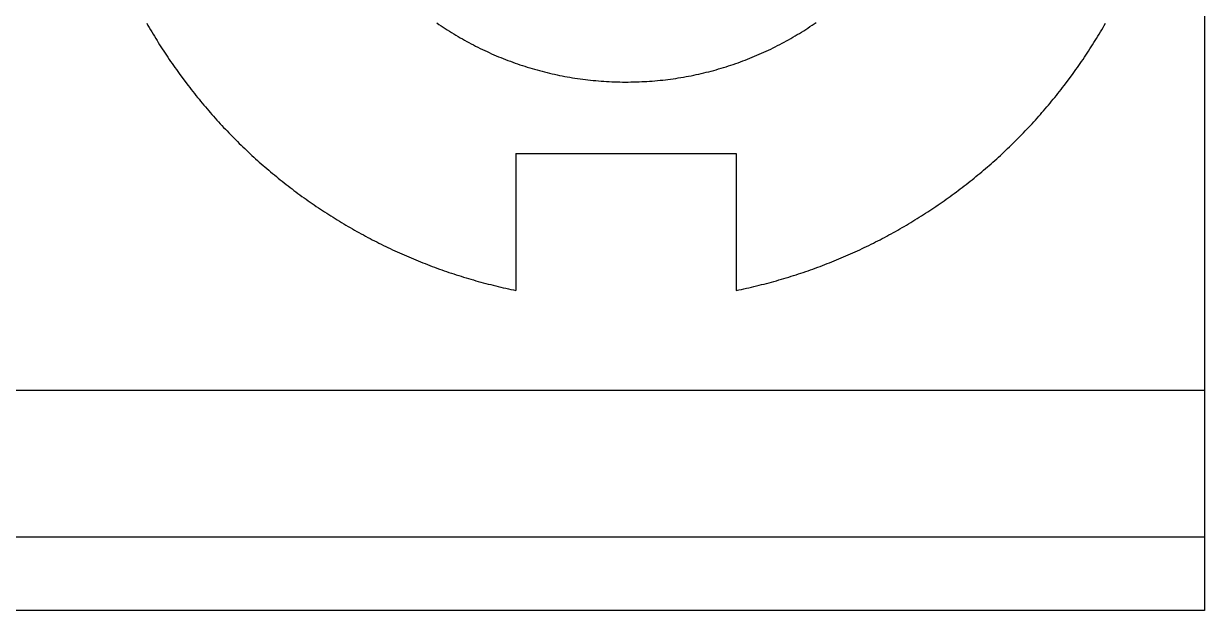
# Model space of a CAD drawing. Extents: x 0 to 279, y 0 to 212.
# Drawn here: x 99.52 to 132.31, y 0 to 16.3 of the extents above; entities that cross this region are included whole.
import ezdxf

# ---------------------------------------------------------------- set-up
doc = ezdxf.new("R2010")
doc.units = 0
doc.layers.add('LAYER_1', color=18, linetype='CONTINUOUS')

msp = doc.modelspace()

# ---------------------------------------------------------------- linework, layer by layer
at = {"layer": 'LAYER_1'}
for points in [[(132.308, 16.565), (132.308, 16.035), (132.308, 15.771), (132.308, 15.508), (132.308, 15.246), (132.308, 14.986), (132.308, 14.726), (132.308, 14.468), (132.308, 14.21), (132.308, 13.954), (132.308, 13.699), (132.308, 13.445), (132.308, 13.193), (132.308, 12.942), (132.308, 12.692), (132.308, 12.444), (132.308, 12.197), (132.308, 11.951), (132.308, 11.707), (132.308, 11.465), (132.308, 11.224), (132.308, 10.985), (132.308, 10.747), (132.308, 10.511), (132.308, 10.277), (132.308, 10.044), (132.308, 9.813), (132.308, 9.584), (132.308, 9.357), (132.308, 9.132), (132.308, 8.908), (132.308, 8.687), (132.308, 8.467), (132.308, 8.25), (132.308, 8.034), (132.308, 7.821), (132.308, 7.61), (132.308, 7.4), (132.308, 7.193), (132.308, 6.988), (132.308, 6.786), (132.308, 6.585), (132.308, 6.387), (132.308, 6.192), (132.308, 5.998), (132.308, 5.808), (132.308, 5.619), (132.308, 5.433), (132.308, 5.25), (132.308, 5.069), (132.308, 4.89), (132.308, 4.714), (132.308, 4.541), (132.308, 4.371), (132.308, 4.203), (132.308, 4.038), (132.308, 3.876), (132.308, 3.716), (132.308, 3.56), (132.308, 3.406), (132.308, 3.255), (132.308, 3.108), (132.308, 2.963), (132.308, 2.821), (132.308, 2.682), (132.308, 2.546), (132.308, 2.414), (132.308, 2.284), (132.308, 2.158), (132.308, 2.035), (132.308, 1.915), (132.308, 1.799), (132.308, 1.686), (132.308, 1.576), (132.308, 1.469), (132.308, 1.366), (132.308, 1.267), (132.308, 1.171), (132.308, 1.078), (132.308, 0.989), (132.308, 0.904), (132.308, 0.822), (132.308, 0.744), (132.308, 0.67), (132.308, 0.599), (132.308, 0.532), (132.308, 0.5), (132.308, 0.469), (132.308, 0.439), (132.308, 0.409), (132.308, 0.381), (132.308, 0.354), (132.308, 0.328), (132.308, 0.302), (132.308, 0.278), (132.308, 0.255), (132.308, 0.232), (132.308, 0.211), (132.308, 0.191), (132.308, 0.171), (132.308, 0.153), (132.308, 0.136), (132.308, 0.12), (132.308, 0.104), (132.308, 0.09), (132.308, 0.077), (132.308, 0.065), (132.308, 0.053), (132.308, 0.043), (132.308, 0.034), (132.308, 0.026), (132.308, 0.019), (132.308, 0.013), (132.308, 0.009), (132.308, 0.005), (132.308, 0.002), (132.308, 0.001), (132.308, 0)], [(102.938, 16.305), (102.973, 16.245), (103.008, 16.185), (103.043, 16.125), (103.078, 16.065), (103.114, 16.005), (103.15, 15.946), (103.186, 15.886), (103.223, 15.827), (103.259, 15.768), (103.296, 15.71), (103.334, 15.651), (103.371, 15.593), (103.409, 15.534), (103.447, 15.476), (103.485, 15.419), (103.524, 15.361), (103.563, 15.303), (103.602, 15.246), (103.641, 15.189), (103.681, 15.132), (103.721, 15.075), (103.761, 15.019), (103.801, 14.962), (103.841, 14.906), (103.882, 14.85), (103.923, 14.795), (103.965, 14.739), (104.006, 14.684), (104.048, 14.628), (104.09, 14.573), (104.132, 14.519), (104.175, 14.464), (104.217, 14.41), (104.26, 14.356), (104.304, 14.302), (104.347, 14.248), (104.391, 14.194), (104.435, 14.141), (104.479, 14.088), (104.523, 14.035), (104.568, 13.982), (104.613, 13.929), (104.658, 13.877), (104.703, 13.825), (104.749, 13.773), (104.795, 13.721), (104.841, 13.67), (104.887, 13.618), (104.934, 13.567), (104.98, 13.516), (105.027, 13.466), (105.074, 13.415), (105.122, 13.365), (105.169, 13.315), (105.217, 13.265), (105.265, 13.215), (105.314, 13.166), (105.362, 13.117), (105.411, 13.068), (105.46, 13.019), (105.509, 12.971), (105.558, 12.922), (105.608, 12.874), (105.658, 12.826), (105.708, 12.779), (105.758, 12.731), (105.809, 12.684), (105.859, 12.637), (105.91, 12.59), (105.961, 12.544), (106.013, 12.498), (106.064, 12.452), (106.116, 12.406), (106.168, 12.36), (106.22, 12.315), (106.272, 12.27), (106.325, 12.225), (106.378, 12.18), (106.431, 12.136), (106.484, 12.092), (106.537, 12.048), (106.591, 12.004), (106.645, 11.961), (106.699, 11.917), (106.753, 11.874), (106.807, 11.832), (106.862, 11.789), (106.917, 11.747), (106.972, 11.705), (107.027, 11.663), (107.082, 11.622), (107.138, 11.58), (107.193, 11.539), (107.249, 11.498), (107.306, 11.458), (107.362, 11.418), (107.418, 11.377), (107.475, 11.338), (107.532, 11.298), (107.589, 11.259), (107.646, 11.22), (107.704, 11.181), (107.762, 11.142), (107.819, 11.104), (107.877, 11.066), (107.936, 11.028), (107.994, 10.991), (108.053, 10.953), (108.111, 10.916), (108.17, 10.88), (108.23, 10.843), (108.289, 10.807), (108.348, 10.771), (108.408, 10.735), (108.468, 10.7), (108.528, 10.665), (108.588, 10.63), (108.648, 10.595), (108.709, 10.561), (108.77, 10.526), (108.831, 10.493), (108.892, 10.459), (108.953, 10.426), (109.014, 10.393), (109.076, 10.36), (109.138, 10.327), (109.199, 10.295), (109.262, 10.263), (109.324, 10.231), (109.386, 10.2), (109.449, 10.169), (109.511, 10.138), (109.574, 10.107), (109.637, 10.077), (109.701, 10.047), (109.764, 10.017), (109.828, 9.988), (109.891, 9.958), (109.955, 9.929), (110.019, 9.901), (110.083, 9.872), (110.148, 9.844), (110.212, 9.817), (110.277, 9.789), (110.342, 9.762), (110.406, 9.735), (110.472, 9.708), (110.537, 9.682), (110.602, 9.656), (110.668, 9.63), (110.733, 9.604), (110.799, 9.579), (110.865, 9.554), (110.931, 9.53), (110.998, 9.505), (111.064, 9.481), (111.131, 9.458), (111.198, 9.434), (111.264, 9.411), (111.331, 9.388), (111.399, 9.366), (111.466, 9.343), (111.533, 9.321), (111.601, 9.3), (111.669, 9.278), (111.736, 9.257), (111.804, 9.237), (111.872, 9.216), (111.941, 9.196), (112.009, 9.176), (112.078, 9.157), (112.146, 9.137), (112.215, 9.118), (112.284, 9.1), (112.353, 9.081), (112.422, 9.063), (112.492, 9.046), (112.561, 9.028), (112.631, 9.011), (112.7, 8.995), (112.77, 8.978), (112.84, 8.962), (112.91, 8.946), (112.98, 8.931), (113.051, 8.916), (113.121, 8.901), (113.192, 8.886)], [(110.996, 16.314), (111.053, 16.274), (111.111, 16.235), (111.169, 16.197), (111.227, 16.159), (111.285, 16.121), (111.344, 16.084), (111.403, 16.047), (111.463, 16.011), (111.522, 15.975), (111.582, 15.939), (111.642, 15.904), (111.703, 15.87), (111.764, 15.835), (111.825, 15.802), (111.886, 15.768), (111.948, 15.736), (112.01, 15.703), (112.072, 15.671), (112.134, 15.64), (112.197, 15.609), (112.26, 15.578), (112.323, 15.548), (112.387, 15.519), (112.451, 15.49), (112.515, 15.461), (112.579, 15.433), (112.644, 15.405), (112.708, 15.378), (112.773, 15.351), (112.839, 15.325), (112.904, 15.299), (112.97, 15.274), (113.036, 15.249), (113.102, 15.224), (113.169, 15.201), (113.236, 15.177), (113.303, 15.154), (113.37, 15.132), (113.437, 15.11), (113.505, 15.089), (113.573, 15.068), (113.641, 15.048), (113.709, 15.028), (113.778, 15.009), (113.846, 14.99), (113.915, 14.972), (113.985, 14.954), (114.054, 14.937), (114.124, 14.92), (114.193, 14.904), (114.263, 14.888), (114.334, 14.873), (114.404, 14.859), (114.475, 14.844), (114.545, 14.831), (114.616, 14.818), (114.687, 14.806), (114.759, 14.794), (114.83, 14.782), (114.902, 14.772), (114.974, 14.761), (115.046, 14.752), (115.118, 14.743), (115.191, 14.734), (115.263, 14.726), (115.336, 14.719), (115.409, 14.712), (115.482, 14.705), (115.555, 14.7), (115.628, 14.694), (115.702, 14.69), (115.776, 14.686), (115.85, 14.682), (115.924, 14.679), (115.998, 14.677), (116.072, 14.675), (116.146, 14.674), (116.221, 14.674), (116.24, 14.674), (116.249, 14.674), (116.251, 14.674), (116.252, 14.674), (116.255, 14.674), (116.273, 14.674), (116.311, 14.674), (116.385, 14.675), (116.46, 14.676), (116.534, 14.678), (116.608, 14.681), (116.682, 14.684), (116.756, 14.687), (116.829, 14.692), (116.903, 14.696), (116.976, 14.702), (117.049, 14.708), (117.122, 14.714), (117.195, 14.721), (117.268, 14.729), (117.34, 14.737), (117.413, 14.746), (117.485, 14.756), (117.557, 14.765), (117.628, 14.776), (117.7, 14.787), (117.772, 14.798), (117.843, 14.811), (117.914, 14.823), (117.985, 14.836), (118.055, 14.85), (118.126, 14.864), (118.196, 14.879), (118.266, 14.894), (118.336, 14.91), (118.406, 14.927), (118.475, 14.944), (118.545, 14.961), (118.614, 14.979), (118.683, 14.997), (118.751, 15.016), (118.82, 15.036), (118.888, 15.056), (118.956, 15.076), (119.024, 15.097), (119.091, 15.119), (119.159, 15.141), (119.226, 15.164), (119.293, 15.187), (119.359, 15.21), (119.426, 15.234), (119.492, 15.259), (119.558, 15.284), (119.624, 15.309), (119.689, 15.335), (119.754, 15.362), (119.819, 15.389), (119.884, 15.416), (119.948, 15.444), (120.013, 15.472), (120.077, 15.501), (120.14, 15.53), (120.204, 15.56), (120.267, 15.59), (120.33, 15.621), (120.392, 15.652), (120.455, 15.684), (120.517, 15.716), (120.579, 15.749), (120.64, 15.782), (120.701, 15.815), (120.762, 15.849), (120.823, 15.883), (120.883, 15.918), (120.943, 15.953), (121.003, 15.989), (121.063, 16.025), (121.122, 16.062), (121.181, 16.099), (121.24, 16.136), (121.298, 16.174), (121.356, 16.212), (121.414, 16.251), (121.471, 16.29), (121.528, 16.329)], [(119.31, 8.886), (119.381, 8.901), (119.451, 8.916), (119.521, 8.931), (119.592, 8.946), (119.662, 8.962), (119.732, 8.978), (119.801, 8.995), (119.871, 9.011), (119.941, 9.028), (120.01, 9.046), (120.079, 9.063), (120.149, 9.081), (120.218, 9.1), (120.287, 9.118), (120.355, 9.137), (120.424, 9.157), (120.493, 9.176), (120.561, 9.196), (120.629, 9.216), (120.697, 9.237), (120.765, 9.257), (120.833, 9.278), (120.901, 9.3), (120.968, 9.321), (121.036, 9.343), (121.103, 9.366), (121.17, 9.388), (121.237, 9.411), (121.304, 9.434), (121.371, 9.458), (121.437, 9.481), (121.504, 9.505), (121.57, 9.53), (121.636, 9.554), (121.702, 9.579), (121.768, 9.604), (121.834, 9.63), (121.899, 9.656), (121.965, 9.682), (122.03, 9.708), (122.095, 9.735), (122.16, 9.762), (122.225, 9.789), (122.29, 9.817), (122.354, 9.844), (122.418, 9.872), (122.483, 9.901), (122.547, 9.929), (122.61, 9.958), (122.674, 9.988), (122.738, 10.017), (122.801, 10.047), (122.864, 10.077), (122.927, 10.107), (122.99, 10.138), (123.053, 10.169), (123.116, 10.2), (123.178, 10.231), (123.24, 10.263), (123.302, 10.295), (123.364, 10.327), (123.426, 10.36), (123.487, 10.393), (123.549, 10.426), (123.61, 10.459), (123.671, 10.493), (123.732, 10.526), (123.793, 10.561), (123.853, 10.595), (123.914, 10.63), (123.974, 10.665), (124.034, 10.7), (124.094, 10.735), (124.153, 10.771), (124.213, 10.807), (124.272, 10.843), (124.331, 10.88), (124.39, 10.916), (124.449, 10.953), (124.508, 10.991), (124.566, 11.028), (124.624, 11.066), (124.682, 11.104), (124.74, 11.142), (124.798, 11.181), (124.855, 11.22), (124.913, 11.259), (124.97, 11.298), (125.027, 11.338), (125.083, 11.377), (125.14, 11.418), (125.196, 11.458), (125.252, 11.498), (125.308, 11.539), (125.364, 11.58), (125.42, 11.622), (125.475, 11.663), (125.53, 11.705), (125.585, 11.747), (125.64, 11.789), (125.695, 11.832), (125.749, 11.874), (125.803, 11.917), (125.857, 11.961), (125.911, 12.004), (125.965, 12.048), (126.018, 12.092), (126.071, 12.136), (126.124, 12.18), (126.177, 12.225), (126.229, 12.27), (126.282, 12.315), (126.334, 12.36), (126.386, 12.406), (126.438, 12.452), (126.489, 12.498), (126.541, 12.544), (126.592, 12.59), (126.643, 12.637), (126.693, 12.684), (126.744, 12.731), (126.794, 12.779), (126.844, 12.826), (126.894, 12.874), (126.943, 12.922), (126.993, 12.971), (127.042, 13.019), (127.091, 13.068), (127.14, 13.117), (127.188, 13.166), (127.236, 13.215), (127.285, 13.265), (127.332, 13.315), (127.38, 13.365), (127.427, 13.415), (127.475, 13.466), (127.522, 13.516), (127.568, 13.567), (127.615, 13.618), (127.661, 13.67), (127.707, 13.721), (127.753, 13.773), (127.798, 13.825), (127.844, 13.877), (127.889, 13.929), (127.934, 13.982), (127.978, 14.035), (128.023, 14.088), (128.067, 14.141), (128.111, 14.194), (128.155, 14.248), (128.198, 14.302), (128.241, 14.356), (128.284, 14.41), (128.327, 14.464), (128.37, 14.519), (128.412, 14.573), (128.454, 14.628), (128.496, 14.684), (128.537, 14.739), (128.579, 14.795), (128.62, 14.85), (128.66, 14.906), (128.701, 14.962), (128.741, 15.019), (128.781, 15.075), (128.821, 15.132), (128.861, 15.189), (128.9, 15.246), (128.939, 15.303), (128.978, 15.361), (129.016, 15.419), (129.055, 15.476), (129.093, 15.534), (129.131, 15.593), (129.168, 15.651), (129.205, 15.71), (129.242, 15.768), (129.279, 15.827), (129.316, 15.886), (129.352, 15.946), (129.388, 16.005), (129.424, 16.065), (129.459, 16.125), (129.494, 16.185), (129.529, 16.245), (129.564, 16.305)], [(113.192, 12.691), (113.192, 12.691), (113.192, 12.691), (113.192, 12.691), (113.193, 12.691), (113.193, 12.691), (113.194, 12.691), (113.195, 12.691), (113.196, 12.691), (113.197, 12.691), (113.198, 12.691), (113.2, 12.691), (113.201, 12.691), (113.203, 12.691), (113.205, 12.691), (113.207, 12.691), (113.209, 12.691), (113.211, 12.691), (113.214, 12.691), (113.216, 12.691), (113.219, 12.691), (113.222, 12.691), (113.224, 12.691), (113.227, 12.691), (113.231, 12.691), (113.234, 12.691), (113.237, 12.691), (113.241, 12.691), (113.244, 12.691), (113.248, 12.691), (113.252, 12.691), (113.256, 12.691), (113.26, 12.691), (113.269, 12.691), (113.278, 12.691), (113.288, 12.691), (113.298, 12.691), (113.308, 12.691), (113.319, 12.691), (113.331, 12.691), (113.343, 12.691), (113.355, 12.691), (113.368, 12.691), (113.381, 12.691), (113.395, 12.691), (113.409, 12.691), (113.424, 12.691), (113.439, 12.691), (113.454, 12.691), (113.47, 12.691), (113.487, 12.691), (113.503, 12.691), (113.52, 12.691), (113.538, 12.691), (113.556, 12.691), (113.574, 12.691), (113.593, 12.691), (113.612, 12.691), (113.632, 12.691), (113.651, 12.691), (113.672, 12.691), (113.692, 12.691), (113.713, 12.691), (113.734, 12.691), (113.756, 12.691), (113.778, 12.691), (113.801, 12.691), (113.823, 12.691), (113.846, 12.691), (113.87, 12.691), (113.893, 12.691), (113.917, 12.691), (113.942, 12.691), (113.966, 12.691), (113.991, 12.691), (114.017, 12.691), (114.042, 12.691), (114.068, 12.691), (114.094, 12.691), (114.121, 12.691), (114.148, 12.691), (114.175, 12.691), (114.202, 12.691), (114.229, 12.691), (114.257, 12.691), (114.285, 12.691), (114.314, 12.691), (114.342, 12.691), (114.371, 12.691), (114.4, 12.691), (114.43, 12.691), (114.459, 12.691), (114.489, 12.691), (114.519, 12.691), (114.549, 12.691), (114.58, 12.691), (114.611, 12.691), (114.642, 12.691), (114.673, 12.691), (114.704, 12.691), (114.735, 12.691), (114.767, 12.691), (114.799, 12.691), (114.831, 12.691), (114.863, 12.691), (114.896, 12.691), (114.928, 12.691), (114.961, 12.691), (114.994, 12.691), (115.027, 12.691), (115.061, 12.691), (115.094, 12.691), (115.127, 12.691), (115.161, 12.691), (115.195, 12.691), (115.229, 12.691), (115.263, 12.691), (115.331, 12.691), (115.4, 12.691), (115.47, 12.691), (115.54, 12.691), (115.61, 12.691), (115.68, 12.691), (115.751, 12.691), (115.822, 12.691), (115.893, 12.691), (115.964, 12.691), (116.107, 12.691), (116.251, 12.691), (116.394, 12.691), (116.537, 12.691), (116.609, 12.691), (116.68, 12.691), (116.751, 12.691), (116.821, 12.691), (116.892, 12.691), (116.962, 12.691), (117.032, 12.691), (117.101, 12.691), (117.17, 12.691), (117.239, 12.691), (117.273, 12.691), (117.307, 12.691), (117.34, 12.691), (117.374, 12.691), (117.408, 12.691), (117.441, 12.691), (117.474, 12.691), (117.507, 12.691), (117.54, 12.691), (117.573, 12.691), (117.606, 12.691), (117.638, 12.691), (117.67, 12.691), (117.703, 12.691), (117.734, 12.691), (117.766, 12.691), (117.798, 12.691), (117.829, 12.691), (117.86, 12.691), (117.891, 12.691), (117.922, 12.691), (117.952, 12.691), (117.982, 12.691), (118.013, 12.691), (118.042, 12.691), (118.072, 12.691), (118.101, 12.691), (118.13, 12.691), (118.159, 12.691), (118.188, 12.691), (118.216, 12.691), (118.244, 12.691), (118.272, 12.691), (118.3, 12.691), (118.327, 12.691), (118.354, 12.691), (118.381, 12.691), (118.407, 12.691), (118.433, 12.691), (118.459, 12.691), (118.485, 12.691), (118.51, 12.691), (118.535, 12.691), (118.56, 12.691), (118.584, 12.691), (118.608, 12.691), (118.632, 12.691), (118.655, 12.691), (118.678, 12.691), (118.701, 12.691), (118.723, 12.691), (118.745, 12.691), (118.767, 12.691), (118.788, 12.691), (118.809, 12.691), (118.83, 12.691), (118.85, 12.691), (118.87, 12.691), (118.89, 12.691), (118.909, 12.691), (118.927, 12.691), (118.946, 12.691), (118.964, 12.691), (118.981, 12.691), (118.998, 12.691), (119.015, 12.691), (119.031, 12.691), (119.047, 12.691), (119.063, 12.691), (119.078, 12.691), (119.092, 12.691), (119.107, 12.691), (119.12, 12.691), (119.134, 12.691), (119.146, 12.691), (119.159, 12.691), (119.171, 12.691), (119.182, 12.691), (119.193, 12.691), (119.204, 12.691), (119.214, 12.691), (119.224, 12.691), (119.233, 12.691), (119.241, 12.691), (119.246, 12.691), (119.25, 12.691), (119.253, 12.691), (119.257, 12.691), (119.261, 12.691), (119.264, 12.691), (119.268, 12.691), (119.271, 12.691), (119.274, 12.691), (119.277, 12.691), (119.28, 12.691), (119.283, 12.691), (119.285, 12.691), (119.288, 12.691), (119.29, 12.691), (119.293, 12.691), (119.295, 12.691), (119.297, 12.691), (119.298, 12.691), (119.3, 12.691), (119.302, 12.691), (119.303, 12.691), (119.304, 12.691), (119.306, 12.691), (119.307, 12.691), (119.308, 12.691), (119.308, 12.691), (119.309, 12.691), (119.309, 12.691), (119.31, 12.691), (119.31, 12.691), (119.31, 12.691), (119.31, 12.691), (119.31, 12.69), (119.31, 12.69), (119.31, 12.69), (119.31, 12.69), (119.31, 12.689), (119.31, 12.688), (119.31, 12.688), (119.31, 12.687), (119.31, 12.686), (119.31, 12.685), (119.31, 12.684), (119.31, 12.683), (119.31, 12.682), (119.31, 12.681), (119.31, 12.68), (119.31, 12.678), (119.31, 12.677), (119.31, 12.675), (119.31, 12.674), (119.31, 12.672), (119.31, 12.67), (119.31, 12.668), (119.31, 12.666), (119.31, 12.664), (119.31, 12.662), (119.31, 12.66), (119.31, 12.658), (119.31, 12.655), (119.31, 12.653), (119.31, 12.65), (119.31, 12.648), (119.31, 12.642), (119.31, 12.637), (119.31, 12.631), (119.31, 12.625), (119.31, 12.618), (119.31, 12.611), (119.31, 12.604), (119.31, 12.597), (119.31, 12.589), (119.31, 12.581), (119.31, 12.573), (119.31, 12.564), (119.31, 12.555), (119.31, 12.546), (119.31, 12.537), (119.31, 12.527), (119.31, 12.517), (119.31, 12.507), (119.31, 12.497), (119.31, 12.486), (119.31, 12.475), (119.31, 12.464), (119.31, 12.453), (119.31, 12.441), (119.31, 12.429), (119.31, 12.417), (119.31, 12.405), (119.31, 12.392), (119.31, 12.379), (119.31, 12.366), (119.31, 12.353), (119.31, 12.34), (119.31, 12.326), (119.31, 12.312), (119.31, 12.298), (119.31, 12.283), (119.31, 12.269), (119.31, 12.254), (119.31, 12.239), (119.31, 12.224), (119.31, 12.209), (119.31, 12.193), (119.31, 12.178), (119.31, 12.162), (119.31, 12.146), (119.31, 12.129), (119.31, 12.113), (119.31, 12.096), (119.31, 12.079), (119.31, 12.062), (119.31, 12.045), (119.31, 12.028), (119.31, 12.01), (119.31, 11.993), (119.31, 11.975), (119.31, 11.957), (119.31, 11.939), (119.31, 11.921), (119.31, 11.902), (119.31, 11.884), (119.31, 11.865), (119.31, 11.846), (119.31, 11.827), (119.31, 11.808), (119.31, 11.789), (119.31, 11.77), (119.31, 11.75), (119.31, 11.731), (119.31, 11.711), (119.31, 11.691), (119.31, 11.671), (119.31, 11.651), (119.31, 11.631), (119.31, 11.611), (119.31, 11.59), (119.31, 11.57), (119.31, 11.549), (119.31, 11.528), (119.31, 11.508), (119.31, 11.487), (119.31, 11.466), (119.31, 11.445), (119.31, 11.424), (119.31, 11.403), (119.31, 11.36), (119.31, 11.317), (119.31, 11.274), (119.31, 11.231), (119.31, 11.187), (119.31, 11.143), (119.31, 11.099), (119.31, 11.055), (119.31, 11.011), (119.31, 10.966), (119.31, 10.878), (119.31, 10.788), (119.31, 10.699), (119.31, 10.61), (119.31, 10.566), (119.31, 10.522), (119.31, 10.478), (119.31, 10.434), (119.31, 10.39), (119.31, 10.346), (119.31, 10.303), (119.31, 10.26), (119.31, 10.217), (119.31, 10.174), (119.31, 10.153), (119.31, 10.132), (119.31, 10.111), (119.31, 10.09), (119.31, 10.069), (119.31, 10.048), (119.31, 10.028), (119.31, 10.007), (119.31, 9.987), (119.31, 9.966), (119.31, 9.946), (119.31, 9.926), (119.31, 9.906), (119.31, 9.886), (119.31, 9.866), (119.31, 9.846), (119.31, 9.827), (119.31, 9.807), (119.31, 9.788), (119.31, 9.769), (119.31, 9.749), (119.31, 9.731), (119.31, 9.712), (119.31, 9.693), (119.31, 9.674), (119.31, 9.656), (119.31, 9.638), (119.31, 9.62), (119.31, 9.602), (119.31, 9.584), (119.31, 9.566), (119.31, 9.549), (119.31, 9.532), (119.31, 9.514), (119.31, 9.497), (119.31, 9.481), (119.31, 9.464), (119.31, 9.448), (119.31, 9.431), (119.31, 9.415), (119.31, 9.399), (119.31, 9.384), (119.31, 9.368), (119.31, 9.353), (119.31, 9.338), (119.31, 9.323), (119.31, 9.308), (119.31, 9.293), (119.31, 9.279), (119.31, 9.265), (119.31, 9.251), (119.31, 9.237), (119.31, 9.224), (119.31, 9.211), (119.31, 9.198), (119.31, 9.185), (119.31, 9.172), (119.31, 9.16), (119.31, 9.148), (119.31, 9.136), (119.31, 9.124), (119.31, 9.113), (119.31, 9.102), (119.31, 9.091), (119.31, 9.08), (119.31, 9.07), (119.31, 9.06), (119.31, 9.05), (119.31, 9.04), (119.31, 9.031), (119.31, 9.022), (119.31, 9.013), (119.31, 9.004), (119.31, 8.996), (119.31, 8.988), (119.31, 8.98), (119.31, 8.973), (119.31, 8.966), (119.31, 8.959), (119.31, 8.952), (119.31, 8.946), (119.31, 8.94), (119.31, 8.934), (119.31, 8.929), (119.31, 8.926), (119.31, 8.924), (119.31, 8.921), (119.31, 8.919), (119.31, 8.917), (119.31, 8.915), (119.31, 8.913), (119.31, 8.91), (119.31, 8.909), (119.31, 8.907), (119.31, 8.905), (119.31, 8.903), (119.31, 8.902), (119.31, 8.9), (119.31, 8.899), (119.31, 8.897), (119.31, 8.896), (119.31, 8.895), (119.31, 8.893), (119.31, 8.892), (119.31, 8.891), (119.31, 8.89), (119.31, 8.89), (119.31, 8.889), (119.31, 8.888), (119.31, 8.888), (119.31, 8.887), (119.31, 8.887), (119.31, 8.887), (119.31, 8.886), (119.31, 8.886), (119.31, 8.886)], [(113.192, 12.691), (113.192, 12.691), (113.192, 12.69), (113.192, 12.69), (113.192, 12.69), (113.192, 12.69), (113.192, 12.689), (113.192, 12.688), (113.192, 12.688), (113.192, 12.687), (113.192, 12.686), (113.192, 12.685), (113.192, 12.684), (113.192, 12.683), (113.192, 12.682), (113.192, 12.681), (113.192, 12.68), (113.192, 12.678), (113.192, 12.677), (113.192, 12.675), (113.192, 12.674), (113.192, 12.672), (113.192, 12.67), (113.192, 12.668), (113.192, 12.666), (113.192, 12.664), (113.192, 12.662), (113.192, 12.66), (113.192, 12.658), (113.192, 12.655), (113.192, 12.653), (113.192, 12.65), (113.192, 12.648), (113.192, 12.642), (113.192, 12.637), (113.192, 12.631), (113.192, 12.625), (113.192, 12.618), (113.192, 12.611), (113.192, 12.604), (113.192, 12.597), (113.192, 12.589), (113.192, 12.581), (113.192, 12.573), (113.192, 12.564), (113.192, 12.555), (113.192, 12.546), (113.192, 12.537), (113.192, 12.527), (113.192, 12.517), (113.192, 12.507), (113.192, 12.497), (113.192, 12.486), (113.192, 12.475), (113.192, 12.464), (113.192, 12.453), (113.192, 12.441), (113.192, 12.429), (113.192, 12.417), (113.192, 12.405), (113.192, 12.392), (113.192, 12.379), (113.192, 12.366), (113.192, 12.353), (113.192, 12.34), (113.192, 12.326), (113.192, 12.312), (113.192, 12.298), (113.192, 12.283), (113.192, 12.269), (113.192, 12.254), (113.192, 12.239), (113.192, 12.224), (113.192, 12.209), (113.192, 12.193), (113.192, 12.178), (113.192, 12.162), (113.192, 12.146), (113.192, 12.129), (113.192, 12.113), (113.192, 12.096), (113.192, 12.079), (113.192, 12.062), (113.192, 12.045), (113.192, 12.028), (113.192, 12.01), (113.192, 11.993), (113.192, 11.975), (113.192, 11.957), (113.192, 11.939), (113.192, 11.921), (113.192, 11.902), (113.192, 11.884), (113.192, 11.865), (113.192, 11.846), (113.192, 11.827), (113.192, 11.808), (113.192, 11.789), (113.192, 11.77), (113.192, 11.75), (113.192, 11.731), (113.192, 11.711), (113.192, 11.691), (113.192, 11.671), (113.192, 11.651), (113.192, 11.631), (113.192, 11.611), (113.192, 11.59), (113.192, 11.57), (113.192, 11.549), (113.192, 11.528), (113.192, 11.508), (113.192, 11.487), (113.192, 11.466), (113.192, 11.445), (113.192, 11.424), (113.192, 11.403), (113.192, 11.36), (113.192, 11.317), (113.192, 11.274), (113.192, 11.231), (113.192, 11.187), (113.192, 11.143), (113.192, 11.099), (113.192, 11.055), (113.192, 11.011), (113.192, 10.966), (113.192, 10.878), (113.192, 10.788), (113.192, 10.699), (113.192, 10.61), (113.192, 10.566), (113.192, 10.522), (113.192, 10.478), (113.192, 10.434), (113.192, 10.39), (113.192, 10.346), (113.192, 10.303), (113.192, 10.26), (113.192, 10.217), (113.192, 10.174), (113.192, 10.153), (113.192, 10.132), (113.192, 10.111), (113.192, 10.09), (113.192, 10.069), (113.192, 10.048), (113.192, 10.028), (113.192, 10.007), (113.192, 9.987), (113.192, 9.966), (113.192, 9.946), (113.192, 9.926), (113.192, 9.906), (113.192, 9.886), (113.192, 9.866), (113.192, 9.846), (113.192, 9.827), (113.192, 9.807), (113.192, 9.788), (113.192, 9.769), (113.192, 9.749), (113.192, 9.731), (113.192, 9.712), (113.192, 9.693), (113.192, 9.674), (113.192, 9.656), (113.192, 9.638), (113.192, 9.62), (113.192, 9.602), (113.192, 9.584), (113.192, 9.566), (113.192, 9.549), (113.192, 9.532), (113.192, 9.514), (113.192, 9.497), (113.192, 9.481), (113.192, 9.464), (113.192, 9.448), (113.192, 9.431), (113.192, 9.415), (113.192, 9.399), (113.192, 9.384), (113.192, 9.368), (113.192, 9.353), (113.192, 9.338), (113.192, 9.323), (113.192, 9.308), (113.192, 9.293), (113.192, 9.279), (113.192, 9.265), (113.192, 9.251), (113.192, 9.237), (113.192, 9.224), (113.192, 9.211), (113.192, 9.198), (113.192, 9.185), (113.192, 9.172), (113.192, 9.16), (113.192, 9.148), (113.192, 9.136), (113.192, 9.124), (113.192, 9.113), (113.192, 9.102), (113.192, 9.091), (113.192, 9.08), (113.192, 9.07), (113.192, 9.06), (113.192, 9.05), (113.192, 9.04), (113.192, 9.031), (113.192, 9.022), (113.192, 9.013), (113.192, 9.004), (113.192, 8.996), (113.192, 8.988), (113.192, 8.98), (113.192, 8.973), (113.192, 8.966), (113.192, 8.959), (113.192, 8.952), (113.192, 8.946), (113.192, 8.94), (113.192, 8.934), (113.192, 8.929), (113.192, 8.926), (113.192, 8.924), (113.192, 8.921), (113.192, 8.919), (113.192, 8.917), (113.192, 8.915), (113.192, 8.913), (113.192, 8.91), (113.192, 8.909), (113.192, 8.907), (113.192, 8.905), (113.192, 8.903), (113.192, 8.902), (113.192, 8.9), (113.192, 8.899), (113.192, 8.897), (113.192, 8.896), (113.192, 8.895), (113.192, 8.893), (113.192, 8.892), (113.192, 8.891), (113.192, 8.89), (113.192, 8.89), (113.192, 8.889), (113.192, 8.888), (113.192, 8.888), (113.192, 8.887), (113.192, 8.887), (113.192, 8.887), (113.192, 8.886), (113.192, 8.886), (113.192, 8.886)], [(98.921, 6.118), (99.603, 6.118), (100.28, 6.118), (100.953, 6.118), (101.621, 6.118), (102.285, 6.118), (102.945, 6.118), (103.599, 6.118), (104.249, 6.118), (104.894, 6.118), (105.534, 6.118), (106.168, 6.118), (106.798, 6.118), (107.422, 6.118), (108.041, 6.118), (108.654, 6.118), (109.262, 6.118), (109.864, 6.118), (110.46, 6.118), (111.051, 6.118), (111.635, 6.118), (112.213, 6.118), (112.786, 6.118), (113.352, 6.118), (113.911, 6.118), (114.465, 6.118), (115.011, 6.118), (115.551, 6.118), (116.085, 6.118), (116.611, 6.118), (117.131, 6.118), (117.643, 6.118), (118.149, 6.118), (118.647, 6.118), (119.138, 6.118), (119.622, 6.118), (120.098, 6.118), (120.567, 6.118), (121.028, 6.118), (121.481, 6.118), (121.926, 6.118), (122.364, 6.118), (122.793, 6.118), (123.214, 6.118), (123.627, 6.118), (124.032, 6.118), (124.428, 6.118), (124.816, 6.118), (125.195, 6.118), (125.565, 6.118), (125.927, 6.118), (126.279, 6.118), (126.623, 6.118), (126.958, 6.118), (127.283, 6.118), (127.599, 6.118), (127.906, 6.118), (128.203, 6.118), (128.491, 6.118), (128.769, 6.118), (129.038, 6.118), (129.296, 6.118), (129.545, 6.118), (129.783, 6.118), (130.012, 6.118), (130.23, 6.118), (130.438, 6.118), (130.635, 6.118), (130.822, 6.118), (130.912, 6.118), (130.999, 6.118), (131.083, 6.118), (131.164, 6.118), (131.243, 6.118), (131.319, 6.118), (131.393, 6.118), (131.463, 6.118), (131.531, 6.118), (131.596, 6.118), (131.659, 6.118), (131.718, 6.118), (131.775, 6.118), (131.829, 6.118), (131.88, 6.118), (131.929, 6.118), (131.974, 6.118), (132.017, 6.118), (132.057, 6.118), (132.094, 6.118), (132.128, 6.118), (132.159, 6.118), (132.187, 6.118), (132.212, 6.118), (132.235, 6.118), (132.254, 6.118), (132.271, 6.118), (132.284, 6.118), (132.295, 6.118), (132.302, 6.118), (132.307, 6.118), (132.308, 6.118)], [(98.921, 2.04), (99.603, 2.04), (100.28, 2.04), (100.953, 2.04), (101.621, 2.04), (102.285, 2.04), (102.945, 2.04), (103.599, 2.04), (104.249, 2.04), (104.894, 2.04), (105.534, 2.04), (106.168, 2.04), (106.798, 2.04), (107.422, 2.04), (108.041, 2.04), (108.654, 2.04), (109.262, 2.04), (109.864, 2.04), (110.46, 2.04), (111.051, 2.04), (111.635, 2.04), (112.213, 2.04), (112.786, 2.04), (113.352, 2.04), (113.911, 2.04), (114.465, 2.04), (115.011, 2.04), (115.551, 2.04), (116.085, 2.04), (116.611, 2.04), (117.131, 2.04), (117.643, 2.04), (118.149, 2.04), (118.647, 2.04), (119.138, 2.04), (119.622, 2.04), (120.098, 2.04), (120.567, 2.04), (121.028, 2.04), (121.481, 2.04), (121.926, 2.04), (122.364, 2.04), (122.793, 2.04), (123.214, 2.04), (123.627, 2.04), (124.032, 2.04), (124.428, 2.04), (124.816, 2.04), (125.195, 2.04), (125.565, 2.04), (125.927, 2.04), (126.279, 2.04), (126.623, 2.04), (126.958, 2.04), (127.283, 2.04), (127.599, 2.04), (127.906, 2.04), (128.203, 2.04), (128.491, 2.04), (128.769, 2.04), (129.038, 2.04), (129.296, 2.04), (129.545, 2.04), (129.783, 2.04), (130.012, 2.04), (130.23, 2.04), (130.438, 2.04), (130.635, 2.04), (130.822, 2.04), (130.912, 2.04), (130.999, 2.04), (131.083, 2.04), (131.164, 2.04), (131.243, 2.04), (131.319, 2.04), (131.393, 2.04), (131.463, 2.04), (131.531, 2.04), (131.596, 2.04), (131.659, 2.04), (131.718, 2.04), (131.775, 2.04), (131.829, 2.04), (131.88, 2.04), (131.929, 2.04), (131.974, 2.04), (132.017, 2.04), (132.057, 2.04), (132.094, 2.04), (132.128, 2.04), (132.159, 2.04), (132.187, 2.04), (132.212, 2.04), (132.235, 2.04), (132.254, 2.04), (132.271, 2.04), (132.284, 2.04), (132.295, 2.04), (132.302, 2.04), (132.307, 2.04), (132.308, 2.04)], [(132.308, 0), (132.307, 0), (132.302, 0), (132.295, 0), (132.284, 0), (132.27, 0), (132.254, 0), (132.235, 0), (132.212, 0), (132.187, 0), (132.159, 0), (132.128, 0), (132.093, 0), (132.057, 0), (132.017, 0), (131.974, 0), (131.929, 0), (131.88, 0), (131.829, 0), (131.775, 0), (131.718, 0), (131.659, 0), (131.596, 0), (131.531, 0), (131.463, 0), (131.393, 0), (131.319, 0), (131.243, 0), (131.164, 0), (131.083, 0), (130.999, 0), (130.912, 0), (130.822, 0), (130.635, 0), (130.438, 0), (130.23, 0), (130.012, 0), (129.783, 0), (129.545, 0), (129.296, 0), (129.038, 0), (128.769, 0), (128.491, 0), (128.203, 0), (127.906, 0), (127.599, 0), (127.283, 0), (126.958, 0), (126.623, 0), (126.279, 0), (125.927, 0), (125.565, 0), (125.195, 0), (124.816, 0), (124.428, 0), (124.032, 0), (123.627, 0), (123.214, 0), (122.793, 0), (122.363, 0), (121.926, 0), (121.481, 0), (121.028, 0), (120.567, 0), (120.098, 0), (119.622, 0), (119.138, 0), (118.647, 0), (118.149, 0), (117.643, 0), (117.131, 0), (116.611, 0), (116.085, 0), (115.551, 0), (115.011, 0), (114.464, 0), (113.911, 0), (113.352, 0), (112.786, 0), (112.213, 0), (111.635, 0), (111.051, 0), (110.46, 0), (109.864, 0), (109.262, 0), (108.654, 0), (108.041, 0), (107.422, 0), (106.798, 0), (106.168, 0), (105.534, 0), (104.894, 0), (104.249, 0), (103.599, 0), (102.945, 0), (102.285, 0), (101.621, 0), (100.953, 0), (100.28, 0), (99.603, 0), (98.921, 0)]]:
    msp.add_lwpolyline(points, dxfattribs=at)

doc.saveas('drawing.dxf')
